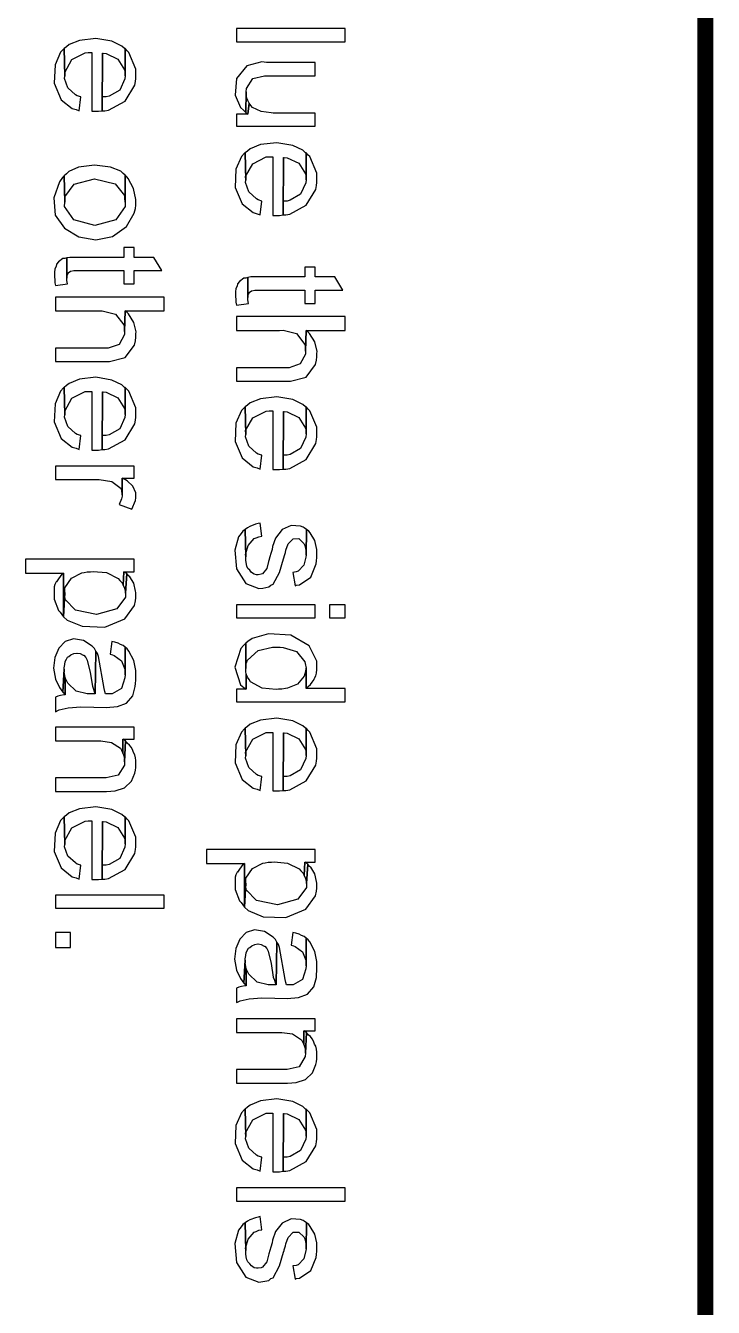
# Model space of a CAD drawing. Extents: x 1 to 22.3, y 1.3 to 32.
# Drawn here: x 17.488 to 18.485, y 3.117 to 4.974 of the extents above; entities that cross this region are included whole.
import ezdxf

# ---------------------------------------------------------------- set-up
doc = ezdxf.new("R2010")
doc.units = 0
doc.layers.get('0').update_dxf_attribs({"linetype": 'CONTINUOUS'})

msp = doc.modelspace()

# ---------------------------------------------------------------- linework, layer by layer
at = {"color": 0, "const_width": 0.02333}
msp.add_lwpolyline([(18.4733, 7.24442), (18.4733, 1.47526)], dxfattribs=at)
at = {"color": 0}
for points in [[(17.7933, 4.95111), (17.9508, 4.95111), (17.9508, 4.97026), (17.7933, 4.97026), (17.7933, 4.95111)], [(17.5675, 4.8711), (17.5625, 4.87278), (17.5599, 4.87429), (17.5489, 4.88428), (17.5439, 4.89785), (17.5442, 4.9011), (17.5433, 4.94108), (17.5425, 4.94026), (17.5382, 4.93576), (17.5303, 4.91743), (17.529, 4.8909), (17.539, 4.86714), (17.5549, 4.85439), (17.5608, 4.85275), (17.565, 4.85107)], [(17.6317, 4.94108), (17.6308, 4.94108), (17.6272, 4.94467), (17.6126, 4.95171), (17.5894, 4.95562), (17.5658, 4.9529), (17.5507, 4.94689), (17.5467, 4.94358), (17.5433, 4.94108), (17.5442, 4.9011), (17.5442, 4.90192), (17.5442, 4.90668), (17.5544, 4.92518), (17.5739, 4.93494), (17.5783, 4.93528), (17.5833, 4.93528), (17.5833, 4.85026), (17.5933, 4.85026), (17.5983, 4.85107), (17.5992, 4.9344), (17.6, 4.9344), (17.6042, 4.93392), (17.6211, 4.92594), (17.631, 4.91043), (17.6317, 4.90608), (17.6317, 4.90192)], [(17.6475, 4.90192), (17.6475, 4.90278), (17.6475, 4.91157), (17.6371, 4.93539), (17.635, 4.93778), (17.6317, 4.94108), (17.6317, 4.90192), (17.6314, 4.89725), (17.624, 4.88103), (17.6086, 4.87213), (17.6042, 4.8711), (17.5992, 4.8711), (17.5992, 4.9344), (17.5983, 4.85107), (17.6025, 4.85107), (17.6079, 4.85189), (17.6319, 4.86501), (17.6461, 4.88797), (17.6467, 4.89361), (17.6475, 4.89779)], [(17.9075, 4.90192), (17.9075, 4.92111), (17.8367, 4.92111), (17.8299, 4.92204), (17.8083, 4.91624), (17.7932, 4.89763), (17.7915, 4.87349), (17.7992, 4.85596), (17.8033, 4.85194), (17.8067, 4.84858), (17.8075, 4.87858), (17.8079, 4.88357), (17.8168, 4.89789), (17.8339, 4.90186), (17.8383, 4.90192), (17.8442, 4.90192)], [(17.8117, 4.86193), (17.81, 4.8661), (17.8083, 4.86942), (17.8075, 4.87358), (17.8075, 4.87858), (17.8067, 4.84858), (17.81, 4.84608)], [(17.9075, 4.82861), (17.9075, 4.84776), (17.8467, 4.84776), (17.8436, 4.84814), (17.8292, 4.84978), (17.8164, 4.85596), (17.8142, 4.85861), (17.8117, 4.86193), (17.81, 4.84608), (17.7933, 4.84608), (17.7933, 4.82861)], [(17.8942, 4.79025), (17.8933, 4.79025), (17.8897, 4.79383), (17.8751, 4.80089), (17.8519, 4.80479), (17.8283, 4.80208), (17.8132, 4.79606), (17.8092, 4.79275), (17.8058, 4.79025), (17.8067, 4.75028), (17.8067, 4.75108), (17.8065, 4.75586), (17.8169, 4.77436), (17.8364, 4.78413), (17.8408, 4.78444), (17.8458, 4.78444), (17.8458, 4.69943), (17.8558, 4.69943), (17.8608, 4.70025), (17.8617, 4.78358), (17.8625, 4.78358), (17.8668, 4.7831), (17.8838, 4.77512), (17.8935, 4.7596), (17.8942, 4.75526), (17.8942, 4.75108)], [(17.83, 4.72026), (17.825, 4.72194), (17.8224, 4.72342), (17.8114, 4.73346), (17.8064, 4.74701), (17.8067, 4.75028), (17.8058, 4.79025), (17.805, 4.78944), (17.8007, 4.78489), (17.7926, 4.7666), (17.7914, 4.74001), (17.8015, 4.71631), (17.8174, 4.70356), (17.8233, 4.70193), (17.8275, 4.70025)], [(17.91, 4.75108), (17.91, 4.75196), (17.91, 4.76074), (17.8996, 4.78456), (17.8975, 4.78694), (17.8942, 4.79025), (17.8942, 4.75108), (17.8939, 4.74642), (17.8864, 4.73014), (17.871, 4.72131), (17.8667, 4.72026), (17.8617, 4.72026), (17.8617, 4.78358), (17.8608, 4.70025), (17.865, 4.70025), (17.8706, 4.70107), (17.8943, 4.71419), (17.9086, 4.73714), (17.9092, 4.74278), (17.91, 4.7469)], [(17.6475, 4.71858), (17.6475, 4.71946), (17.6475, 4.7225), (17.644, 4.73861), (17.6364, 4.7531), (17.6342, 4.75526), (17.6317, 4.75776), (17.6317, 4.71858), (17.6318, 4.71229), (17.6182, 4.69308), (17.5878, 4.68463), (17.5575, 4.69314), (17.544, 4.71229), (17.5442, 4.71858), (17.5433, 4.75694), (17.5408, 4.75444), (17.5365, 4.74794), (17.5282, 4.72483), (17.5304, 4.69987), (17.5439, 4.68072), (17.5647, 4.66846), (17.5893, 4.66411), (17.6136, 4.66878), (17.634, 4.68354), (17.6451, 4.70264), (17.6467, 4.70942), (17.6475, 4.71442)], [(17.6317, 4.75776), (17.6292, 4.76025), (17.6254, 4.7634), (17.6108, 4.76921), (17.5875, 4.77229), (17.5644, 4.76915), (17.5501, 4.76286), (17.5467, 4.75944), (17.5433, 4.75694), (17.5442, 4.71858), (17.5442, 4.72026), (17.5443, 4.7264), (17.5581, 4.74463), (17.5876, 4.75261), (17.6174, 4.74507), (17.6308, 4.72835), (17.6308, 4.72276), (17.6317, 4.71858)], [(17.685, 4.61942), (17.6733, 4.63861), (17.645, 4.63861), (17.645, 4.65278), (17.63, 4.65278), (17.63, 4.63861), (17.5517, 4.63861), (17.5475, 4.63775), (17.5475, 4.60861), (17.5475, 4.61193), (17.5492, 4.61529), (17.5492, 4.6161), (17.5525, 4.6186), (17.5533, 4.6186), (17.5575, 4.61942), (17.63, 4.61942), (17.63, 4.60026), (17.645, 4.60026), (17.645, 4.61942)], [(17.5483, 4.60026), (17.5475, 4.60525), (17.5475, 4.63775), (17.5442, 4.63693), (17.5417, 4.63693), (17.535, 4.63194), (17.5325, 4.62858), (17.5317, 4.62528), (17.53, 4.6219), (17.5292, 4.61692), (17.5292, 4.61025), (17.53, 4.60612), (17.53, 4.60194), (17.5308, 4.59776)], [(17.8108, 4.57194), (17.81, 4.57693), (17.81, 4.60943), (17.8067, 4.60861), (17.8042, 4.60861), (17.7975, 4.60357), (17.795, 4.60026), (17.7942, 4.59694), (17.7925, 4.59358), (17.7917, 4.5886), (17.7917, 4.58192), (17.7925, 4.57775), (17.7925, 4.57362), (17.7933, 4.56944)], [(17.9475, 4.5911), (17.9358, 4.61025), (17.9075, 4.61025), (17.9075, 4.62446), (17.8925, 4.62446), (17.8925, 4.61025), (17.8142, 4.61025), (17.81, 4.60943), (17.81, 4.58024), (17.81, 4.58361), (17.8117, 4.58692), (17.8117, 4.58778), (17.815, 4.59028), (17.8158, 4.59028), (17.82, 4.5911), (17.8925, 4.5911), (17.8925, 4.57194), (17.9075, 4.57194), (17.9075, 4.5911)], [(17.6883, 4.56108), (17.6883, 4.58111), (17.5308, 4.58111), (17.5308, 4.56108), (17.5933, 4.56108), (17.5983, 4.56131), (17.6181, 4.55653), (17.6299, 4.54064), (17.6308, 4.53526), (17.6308, 4.53108), (17.6317, 4.56108)], [(17.6475, 4.52692), (17.6475, 4.52778), (17.6476, 4.53054), (17.6443, 4.54443), (17.6369, 4.55669), (17.635, 4.5586), (17.6317, 4.56108), (17.6308, 4.53108), (17.631, 4.52669), (17.6232, 4.51258), (17.6074, 4.50706), (17.6033, 4.50694), (17.5308, 4.50694), (17.5308, 4.48774), (17.6033, 4.48774), (17.609, 4.48774), (17.6319, 4.49349), (17.6456, 4.51161), (17.6467, 4.51774), (17.6475, 4.52279)], [(17.9508, 4.53276), (17.9508, 4.55279), (17.7933, 4.55279), (17.7933, 4.53276), (17.8558, 4.53276), (17.8608, 4.53299), (17.8806, 4.52821), (17.8924, 4.51232), (17.8933, 4.50694), (17.8933, 4.50276), (17.8942, 4.53276)], [(17.91, 4.49858), (17.91, 4.4994), (17.9101, 4.50217), (17.9068, 4.51611), (17.8994, 4.52838), (17.8975, 4.53028), (17.8942, 4.53276), (17.8933, 4.50276), (17.8935, 4.49837), (17.8857, 4.48426), (17.8699, 4.47874), (17.8658, 4.47857), (17.7933, 4.47857), (17.7933, 4.45942), (17.8658, 4.45942), (17.8715, 4.45942), (17.8943, 4.46517), (17.9081, 4.48329), (17.9092, 4.48942), (17.91, 4.49442)], [(17.6317, 4.45025), (17.6308, 4.45025), (17.6272, 4.45383), (17.6126, 4.46089), (17.5894, 4.46479), (17.5658, 4.46208), (17.5507, 4.45606), (17.5467, 4.45275), (17.5433, 4.45025), (17.5442, 4.41026), (17.5442, 4.41108), (17.5442, 4.41585), (17.5544, 4.43435), (17.5739, 4.44412), (17.5783, 4.44444), (17.5833, 4.44444), (17.5833, 4.35943), (17.5933, 4.35943), (17.5983, 4.36025), (17.5992, 4.44358), (17.6, 4.44358), (17.6042, 4.44308), (17.6211, 4.43511), (17.631, 4.4196), (17.6317, 4.41525), (17.6317, 4.41108)], [(17.5675, 4.38026), (17.5625, 4.38194), (17.5599, 4.38346), (17.5489, 4.39344), (17.5439, 4.40701), (17.5442, 4.41026), (17.5433, 4.45025), (17.5425, 4.44943), (17.5382, 4.44493), (17.5303, 4.4266), (17.529, 4.40007), (17.539, 4.37631), (17.5549, 4.36356), (17.5608, 4.36193), (17.565, 4.36025)], [(17.6475, 4.41108), (17.6475, 4.41194), (17.6475, 4.42074), (17.6371, 4.44456), (17.635, 4.44694), (17.6317, 4.45025), (17.6317, 4.41108), (17.6314, 4.40642), (17.624, 4.39019), (17.6086, 4.38129), (17.6042, 4.38026), (17.5992, 4.38026), (17.5992, 4.44358), (17.5983, 4.36025), (17.6025, 4.36025), (17.6079, 4.36106), (17.6319, 4.37418), (17.6461, 4.39714), (17.6467, 4.40278), (17.6475, 4.40696)], [(17.83, 4.35194), (17.825, 4.35357), (17.8224, 4.35508), (17.8114, 4.36507), (17.8064, 4.37869), (17.8067, 4.38194), (17.8058, 4.42193), (17.805, 4.42111), (17.8007, 4.41656), (17.7926, 4.39828), (17.7914, 4.37169), (17.8015, 4.34799), (17.8174, 4.33524), (17.8233, 4.33361), (17.8275, 4.33192)], [(17.8942, 4.42193), (17.8933, 4.42193), (17.8897, 4.42551), (17.8751, 4.43257), (17.8519, 4.43647), (17.8283, 4.43375), (17.8132, 4.42774), (17.8092, 4.42443), (17.8058, 4.42193), (17.8067, 4.38194), (17.8067, 4.38276), (17.8065, 4.38753), (17.8169, 4.40603), (17.8364, 4.41575), (17.8408, 4.41607), (17.8458, 4.41607), (17.8458, 4.33111), (17.8558, 4.33111), (17.8608, 4.33192), (17.8617, 4.41525), (17.8625, 4.41525), (17.8668, 4.41476), (17.8838, 4.40679), (17.8935, 4.39128), (17.8942, 4.38693), (17.8942, 4.38276)], [(17.91, 4.38276), (17.91, 4.38357), (17.91, 4.39236), (17.8996, 4.41624), (17.8975, 4.41862), (17.8942, 4.42193), (17.8942, 4.38276), (17.8939, 4.3781), (17.8864, 4.36182), (17.871, 4.35297), (17.8667, 4.35194), (17.8617, 4.35194), (17.8617, 4.41525), (17.8608, 4.33192), (17.865, 4.33192), (17.8706, 4.33274), (17.8943, 4.34586), (17.9086, 4.36882), (17.9092, 4.37446), (17.91, 4.37858)], [(17.645, 4.31858), (17.645, 4.3361), (17.5308, 4.3361), (17.5308, 4.31694), (17.5908, 4.31694), (17.594, 4.31651), (17.6125, 4.31381), (17.626, 4.30354), (17.6267, 4.29943), (17.6275, 4.29443), (17.6275, 4.31858)], [(17.6475, 4.29362), (17.6475, 4.29443), (17.6474, 4.29725), (17.6429, 4.30713), (17.6346, 4.31456), (17.6325, 4.31608), (17.6275, 4.31858), (17.6275, 4.29275), (17.6267, 4.28857), (17.6233, 4.28028), (17.6417, 4.2736), (17.6467, 4.28608), (17.6475, 4.29025)], [(17.895, 4.24442), (17.8917, 4.2469), (17.89, 4.24778), (17.886, 4.24924), (17.8726, 4.25011), (17.8594, 4.24414), (17.8501, 4.23188), (17.8457, 4.21957), (17.845, 4.21528), (17.8433, 4.20942), (17.8417, 4.20443), (17.84, 4.19943), (17.8397, 4.19764), (17.8372, 4.18782), (17.8311, 4.18018), (17.8292, 4.17942), (17.825, 4.1786), (17.8225, 4.1786), (17.8192, 4.17942), (17.815, 4.18192), (17.8125, 4.18528), (17.81, 4.18778), (17.8083, 4.19108), (17.8067, 4.19943), (17.8067, 4.20443), (17.8058, 4.24442), (17.8025, 4.24192), (17.8, 4.23861), (17.7964, 4.23361), (17.7911, 4.21436), (17.7932, 4.18712), (17.8067, 4.16585), (17.8257, 4.15869), (17.8317, 4.15944), (17.84, 4.16108), (17.8433, 4.16357), (17.8463, 4.16499), (17.8558, 4.18197), (17.8615, 4.20171), (17.8625, 4.20443), (17.8625, 4.20524), (17.8642, 4.2111), (17.8647, 4.21425), (17.8683, 4.22336), (17.8753, 4.23096), (17.8838, 4.23118), (17.891, 4.22396), (17.8925, 4.22108), (17.8933, 4.2169), (17.8942, 4.21192), (17.8942, 4.20692)], [(17.83, 4.23443), (17.8275, 4.25358), (17.825, 4.25276), (17.8208, 4.25196), (17.8125, 4.24858), (17.8092, 4.2469), (17.8058, 4.24442), (17.8067, 4.20443), (17.8067, 4.20524), (17.8065, 4.20785), (17.8101, 4.22108), (17.8192, 4.23101), (17.8217, 4.23193), (17.8258, 4.23361)], [(17.91, 4.20861), (17.91, 4.21192), (17.9097, 4.21533), (17.9068, 4.22808), (17.9004, 4.23931), (17.8983, 4.24192), (17.895, 4.24442), (17.8942, 4.20692), (17.894, 4.20432), (17.8908, 4.19249), (17.8826, 4.18381), (17.88, 4.18278), (17.875, 4.18192), (17.8783, 4.16276), (17.88, 4.16357), (17.8847, 4.16417), (17.9013, 4.1754), (17.9089, 4.19428), (17.9092, 4.19862), (17.91, 4.20361)], [(17.645, 4.18278), (17.645, 4.20111), (17.4875, 4.20111), (17.4875, 4.1811), (17.5425, 4.1811), (17.5425, 4.11778), (17.5442, 4.15278), (17.5442, 4.15608), (17.5446, 4.15967), (17.554, 4.17361), (17.5692, 4.18147), (17.5725, 4.18192), (17.5767, 4.18278), (17.5817, 4.18278), (17.5853, 4.18326), (17.6046, 4.18169), (17.6217, 4.17324), (17.6242, 4.17025), (17.6275, 4.16694), (17.6292, 4.16357), (17.63, 4.18278)], [(17.5425, 4.11778), (17.5425, 4.1811), (17.54, 4.17942), (17.5375, 4.17611), (17.535, 4.17275), (17.5325, 4.16862), (17.5317, 4.16862), (17.53, 4.16444), (17.529, 4.16118), (17.529, 4.14339), (17.5353, 4.12706), (17.5375, 4.12446), (17.54, 4.1211)], [(17.6475, 4.15028), (17.6475, 4.15278), (17.6471, 4.15494), (17.6446, 4.16624), (17.6387, 4.17567), (17.6367, 4.17692), (17.6342, 4.18028), (17.6325, 4.15192), (17.6326, 4.14632), (17.6196, 4.12929), (17.5903, 4.1211), (17.56, 4.1275), (17.5449, 4.14296), (17.5442, 4.1486), (17.5442, 4.15278), (17.5425, 4.11778), (17.5478, 4.11279), (17.5694, 4.10394), (17.6022, 4.10275), (17.6312, 4.1149), (17.6456, 4.13417), (17.6467, 4.14111), (17.6475, 4.14529)], [(17.6342, 4.18028), (17.63, 4.18278), (17.6292, 4.16357), (17.6308, 4.15944), (17.6317, 4.15608), (17.6325, 4.15192)], [(17.7933, 4.1161), (17.9075, 4.1161), (17.9075, 4.13525), (17.7933, 4.13525), (17.7933, 4.1161)], [(17.9283, 4.1161), (17.9508, 4.1161), (17.9508, 4.13525), (17.9283, 4.13525), (17.9283, 4.1161)], [(17.91, 4.04525), (17.91, 4.04611), (17.91, 4.05354), (17.8989, 4.07568), (17.8722, 4.09099), (17.8396, 4.09283), (17.8163, 4.08626), (17.81, 4.08192), (17.8067, 4.07943), (17.8067, 4.04275), (17.8067, 4.04693), (17.8075, 4.05024), (17.8092, 4.05479), (17.8247, 4.06885), (17.8456, 4.07374), (17.85, 4.07362), (17.8567, 4.07362), (17.8608, 4.07324), (17.8803, 4.06739), (17.8926, 4.05263), (17.8933, 4.04775), (17.8942, 4.04362), (17.8942, 4.01361), (17.8975, 4.01693), (17.9008, 4.01942), (17.9033, 4.02279), (17.9058, 4.02692), (17.9067, 4.0286), (17.9083, 4.03196), (17.9092, 4.03608), (17.91, 4.04113)], [(17.5892, 4.06776), (17.5875, 4.07194), (17.584, 4.07531), (17.5715, 4.08322), (17.5571, 4.08594), (17.5449, 4.08171), (17.5356, 4.07215), (17.5297, 4.05881), (17.5281, 4.04329), (17.531, 4.02713), (17.5365, 4.01531), (17.5392, 4.01193), (17.5417, 4.00857), (17.5433, 4.04194), (17.5433, 4.04362), (17.5442, 4.04861), (17.545, 4.05279), (17.5467, 4.0561), (17.5483, 4.0594), (17.55, 4.06028), (17.5533, 4.06278), (17.5575, 4.06446), (17.5617, 4.06526), (17.5625, 4.06526), (17.5667, 4.06446), (17.5708, 4.0619), (17.5717, 4.0619), (17.575, 4.0586), (17.5769, 4.05507), (17.581, 4.03717), (17.5843, 4.01731), (17.5858, 4.01275), (17.5867, 4.00944), (17.5883, 4.00608)], [(17.6475, 4.03108), (17.6475, 4.03608), (17.6472, 4.03971), (17.6443, 4.05458), (17.6374, 4.06814), (17.635, 4.07107), (17.6317, 4.07362), (17.6317, 4.03358), (17.6314, 4.0294), (17.6268, 4.01367), (17.6131, 4.00618), (17.6083, 4.00608), (17.6033, 4.00608), (17.6025, 4.00944), (17.6013, 4.01383), (17.5931, 4.06022), (17.5917, 4.06446), (17.5892, 4.06776), (17.5883, 4.00608), (17.5808, 4.00608), (17.5767, 4.00613), (17.5606, 4.00988), (17.5488, 4.02138), (17.5467, 4.02528), (17.545, 4.0294), (17.545, 4.00444), (17.5433, 4.00444), (17.5383, 4.00358), (17.5342, 4.00276), (17.5308, 4.00108), (17.5308, 3.98025), (17.5325, 3.98112), (17.5364, 3.98296), (17.549, 3.98594), (17.5674, 3.98719), (17.5862, 3.98665), (17.6044, 3.98617), (17.6208, 3.98757), (17.634, 3.99268), (17.6431, 4.00325), (17.6465, 4.01665), (17.6467, 4.02111), (17.6475, 4.0261)], [(17.6317, 4.07362), (17.6292, 4.07611), (17.625, 4.07775), (17.6217, 4.07943), (17.6167, 4.08111), (17.6125, 4.08192), (17.61, 4.06358), (17.6133, 4.06278), (17.6161, 4.06164), (17.6265, 4.05371), (17.6315, 4.04172), (17.6317, 4.03857), (17.6317, 4.03358)], [(17.8075, 4.03444), (17.8067, 4.03857), (17.8067, 4.07943), (17.8033, 4.07611), (17.7996, 4.07178), (17.7907, 4.04492), (17.7993, 4.0191), (17.8042, 4.01525), (17.8075, 4.01275)], [(17.545, 4.0294), (17.5442, 4.03276), (17.5433, 4.03776), (17.5433, 4.04194), (17.5417, 4.00857), (17.545, 4.00444)], [(17.9508, 3.99442), (17.9508, 4.01361), (17.8942, 4.01361), (17.8942, 4.04362), (17.8933, 4.03944), (17.8925, 4.03526), (17.8915, 4.0319), (17.8818, 4.02018), (17.8675, 4.01421), (17.8642, 4.01361), (17.8592, 4.01275), (17.8542, 4.01275), (17.851, 4.01243), (17.8308, 4.01432), (17.8136, 4.0236), (17.8117, 4.02692), (17.8092, 4.03028), (17.8075, 4.03444), (17.8075, 4.01275), (17.7933, 4.01275), (17.7933, 3.99442)], [(17.645, 3.94026), (17.645, 3.95774), (17.5308, 3.95774), (17.5308, 3.93778), (17.5933, 3.93778), (17.5964, 3.93793), (17.6121, 3.9356), (17.625, 3.92731), (17.6267, 3.92443), (17.6283, 3.92025), (17.6283, 3.94026)], [(17.8942, 3.95611), (17.8933, 3.95611), (17.8897, 3.95969), (17.8751, 3.96674), (17.8519, 3.97065), (17.8283, 3.96793), (17.8132, 3.96192), (17.8092, 3.95861), (17.8058, 3.95611), (17.8067, 3.91607), (17.8067, 3.91694), (17.8065, 3.92171), (17.8169, 3.94021), (17.8364, 3.94993), (17.8408, 3.95025), (17.8458, 3.95025), (17.8458, 3.86529), (17.8558, 3.86529), (17.8608, 3.8661), (17.8617, 3.94943), (17.8625, 3.94943), (17.8668, 3.94894), (17.8838, 3.94097), (17.8935, 3.9254), (17.8942, 3.92111), (17.8942, 3.91694)], [(17.6325, 3.93778), (17.6283, 3.94026), (17.6283, 3.92025), (17.63, 3.91613), (17.6308, 3.91194), (17.6308, 3.90776)], [(17.83, 3.88612), (17.825, 3.88775), (17.8224, 3.88926), (17.8114, 3.89925), (17.8064, 3.91287), (17.8067, 3.91613), (17.8058, 3.95611), (17.805, 3.95524), (17.8007, 3.95074), (17.7926, 3.9324), (17.7914, 3.90587), (17.8015, 3.88217), (17.8174, 3.86942), (17.8233, 3.86778), (17.8275, 3.8661)], [(17.91, 3.91694), (17.91, 3.91775), (17.91, 3.92654), (17.8996, 3.95036), (17.8975, 3.95275), (17.8942, 3.95611), (17.8942, 3.91694), (17.8939, 3.91228), (17.8864, 3.896), (17.871, 3.88715), (17.8667, 3.88612), (17.8617, 3.88612), (17.8617, 3.94943), (17.8608, 3.8661), (17.865, 3.8661), (17.8706, 3.86692), (17.8943, 3.88004), (17.9086, 3.90294), (17.9092, 3.90858), (17.91, 3.91276)], [(17.6475, 3.9036), (17.6475, 3.90944), (17.6467, 3.91357), (17.6458, 3.91775), (17.6442, 3.92111), (17.6425, 3.92524), (17.6408, 3.9286), (17.6383, 3.93192), (17.635, 3.9344), (17.6325, 3.93778), (17.6308, 3.90776), (17.6307, 3.90283), (17.6217, 3.88824), (17.6044, 3.88417), (17.6, 3.88444), (17.5308, 3.88444), (17.5308, 3.86442), (17.6008, 3.86442), (17.605, 3.86442), (17.6172, 3.86546), (17.6311, 3.86985), (17.6413, 3.87929), (17.6461, 3.89122), (17.6467, 3.89529), (17.6475, 3.89942)], [(17.5675, 3.75776), (17.5625, 3.75944), (17.5599, 3.76096), (17.5489, 3.77094), (17.5439, 3.7845), (17.5442, 3.78776), (17.5433, 3.82775), (17.5425, 3.82693), (17.5382, 3.82243), (17.5303, 3.8041), (17.529, 3.77756), (17.539, 3.75385), (17.5549, 3.74104), (17.5608, 3.73942), (17.565, 3.73774)], [(17.6317, 3.82775), (17.6308, 3.82775), (17.6272, 3.83132), (17.6126, 3.83838), (17.5894, 3.84229), (17.5658, 3.83957), (17.5507, 3.83356), (17.5467, 3.83024), (17.5433, 3.82775), (17.5442, 3.78776), (17.5442, 3.78857), (17.5442, 3.79335), (17.5544, 3.81185), (17.5739, 3.82161), (17.5783, 3.82194), (17.5833, 3.82194), (17.5833, 3.73693), (17.5933, 3.73693), (17.5983, 3.73774), (17.5992, 3.82107), (17.6, 3.82107), (17.6042, 3.82058), (17.6211, 3.81261), (17.631, 3.7971), (17.6317, 3.79275), (17.6317, 3.78857)], [(17.6475, 3.78857), (17.6475, 3.78944), (17.6475, 3.79824), (17.6371, 3.82206), (17.635, 3.82443), (17.6317, 3.82775), (17.6317, 3.78857), (17.6314, 3.7839), (17.624, 3.76768), (17.6086, 3.75879), (17.6042, 3.75776), (17.5992, 3.75776), (17.5992, 3.82107), (17.5983, 3.73774), (17.6025, 3.73774), (17.6079, 3.73856), (17.6319, 3.75168), (17.6461, 3.77463), (17.6467, 3.78028), (17.6475, 3.78444)], [(17.9075, 3.76193), (17.9075, 3.78028), (17.75, 3.78028), (17.75, 3.76025), (17.805, 3.76025), (17.805, 3.69694), (17.8067, 3.73193), (17.8067, 3.73525), (17.8071, 3.73882), (17.8165, 3.75276), (17.8317, 3.76064), (17.835, 3.76112), (17.8392, 3.76193), (17.8442, 3.76193), (17.8479, 3.76243), (17.8671, 3.76085), (17.8842, 3.75239), (17.8867, 3.7494), (17.89, 3.7461), (17.8917, 3.74278), (17.8925, 3.76193)], [(17.805, 3.69694), (17.805, 3.76025), (17.8025, 3.75857), (17.8, 3.75526), (17.7975, 3.75196), (17.795, 3.74778), (17.7942, 3.74778), (17.7925, 3.7436), (17.7915, 3.74035), (17.7914, 3.72254), (17.7978, 3.70622), (17.8, 3.70361), (17.8025, 3.70025)], [(17.91, 3.72944), (17.91, 3.73193), (17.9096, 3.7341), (17.9071, 3.74539), (17.9013, 3.75483), (17.8992, 3.75608), (17.8967, 3.75944), (17.895, 3.73112), (17.8951, 3.72553), (17.8821, 3.7085), (17.8528, 3.70025), (17.8225, 3.70665), (17.8074, 3.72211), (17.8067, 3.72775), (17.8067, 3.73193), (17.805, 3.69694), (17.8103, 3.69194), (17.8319, 3.68311), (17.8647, 3.68192), (17.8937, 3.69407), (17.9081, 3.71332), (17.9092, 3.72026), (17.91, 3.72444)], [(17.8967, 3.75944), (17.8925, 3.76193), (17.8917, 3.74278), (17.8933, 3.73861), (17.8942, 3.73525), (17.895, 3.73112)], [(17.5308, 3.69526), (17.6883, 3.69526), (17.6883, 3.71442), (17.5308, 3.71442), (17.5308, 3.69526)], [(17.5308, 3.63861), (17.5525, 3.63861), (17.5525, 3.66026), (17.5308, 3.66026), (17.5308, 3.63861)], [(17.8517, 3.64611), (17.85, 3.65028), (17.8465, 3.65365), (17.834, 3.66151), (17.8196, 3.66428), (17.8074, 3.66004), (17.7981, 3.6505), (17.7922, 3.63715), (17.7906, 3.62164), (17.7935, 3.60547), (17.799, 3.59364), (17.8017, 3.59028), (17.8042, 3.58692), (17.8058, 3.62028), (17.8058, 3.6219), (17.8067, 3.62696), (17.8075, 3.63108), (17.8108, 3.63775), (17.8125, 3.63861), (17.8158, 3.64111), (17.82, 3.64274), (17.8242, 3.64361), (17.825, 3.64361), (17.8292, 3.64274), (17.8333, 3.64025), (17.8342, 3.64025), (17.8375, 3.63693), (17.8394, 3.6334), (17.8435, 3.6155), (17.8467, 3.5956), (17.8483, 3.5911), (17.8492, 3.58778), (17.8508, 3.58442)], [(17.8942, 3.65192), (17.8917, 3.6544), (17.8875, 3.65608), (17.8842, 3.65776), (17.8792, 3.65944), (17.875, 3.66026), (17.8725, 3.64193), (17.8758, 3.64111), (17.8786, 3.63997), (17.889, 3.63206), (17.894, 3.62007), (17.8942, 3.61692), (17.8942, 3.61193)], [(17.91, 3.60943), (17.91, 3.61442), (17.9097, 3.61806), (17.9068, 3.63292), (17.8999, 3.64649), (17.8975, 3.64942), (17.8942, 3.65192), (17.8942, 3.61193), (17.8939, 3.60775), (17.8893, 3.59201), (17.8756, 3.58453), (17.8708, 3.58442), (17.8658, 3.58442), (17.865, 3.58778), (17.8639, 3.59218), (17.8556, 3.63851), (17.8542, 3.64274), (17.8517, 3.64611), (17.8508, 3.58442), (17.8433, 3.58442), (17.8392, 3.58447), (17.8232, 3.58822), (17.8113, 3.59967), (17.8092, 3.60357), (17.8075, 3.60775), (17.8075, 3.58274), (17.8058, 3.58274), (17.8008, 3.58192), (17.7967, 3.58111), (17.7933, 3.57943), (17.7933, 3.5586), (17.795, 3.5594), (17.7989, 3.56125), (17.8115, 3.56424), (17.8299, 3.56549), (17.8487, 3.565), (17.8669, 3.56451), (17.8833, 3.56592), (17.8965, 3.57101), (17.9057, 3.5816), (17.9092, 3.595), (17.9092, 3.59944), (17.91, 3.60444)], [(17.8075, 3.60775), (17.8067, 3.61111), (17.8058, 3.6161), (17.8058, 3.62028), (17.8042, 3.58692), (17.8075, 3.58279)], [(17.9075, 3.51774), (17.9075, 3.53526), (17.7933, 3.53526), (17.7933, 3.51525), (17.8558, 3.51525), (17.8589, 3.51546), (17.8746, 3.51313), (17.8875, 3.50483), (17.8892, 3.50196), (17.8908, 3.49778), (17.8908, 3.51774)], [(17.91, 3.48113), (17.91, 3.48693), (17.9092, 3.4911), (17.9083, 3.49528), (17.9067, 3.49858), (17.905, 3.50276), (17.9033, 3.50608), (17.9008, 3.50944), (17.8975, 3.51193), (17.895, 3.51525), (17.8933, 3.48525), (17.8931, 3.48031), (17.8842, 3.46571), (17.8669, 3.46164), (17.8625, 3.46192), (17.7933, 3.46192), (17.7933, 3.44194), (17.8633, 3.44194), (17.8675, 3.44189), (17.8797, 3.44293), (17.8936, 3.44732), (17.9037, 3.45676), (17.9086, 3.46869), (17.9092, 3.47276), (17.91, 3.47694)], [(17.895, 3.51525), (17.8908, 3.51774), (17.8908, 3.49778), (17.8925, 3.4936), (17.8933, 3.48942), (17.8933, 3.48525)], [(17.8942, 3.4044), (17.8933, 3.4044), (17.8897, 3.40804), (17.8751, 3.4151), (17.8519, 3.41894), (17.8283, 3.41624), (17.8132, 3.41021), (17.8092, 3.40696), (17.8058, 3.4044), (17.8067, 3.36442), (17.8067, 3.36529), (17.8065, 3.37007), (17.8169, 3.38857), (17.8364, 3.39828), (17.8408, 3.3986), (17.8458, 3.3986), (17.8458, 3.31358), (17.8558, 3.31358), (17.8608, 3.31446), (17.8617, 3.39779), (17.8625, 3.39779), (17.8668, 3.39729), (17.8838, 3.38932), (17.8935, 3.37375), (17.8942, 3.36942), (17.8942, 3.36529)], [(17.83, 3.33442), (17.825, 3.3361), (17.8224, 3.33763), (17.8114, 3.3476), (17.8064, 3.36117), (17.8067, 3.36442), (17.8058, 3.4044), (17.805, 3.4036), (17.8007, 3.39908), (17.7926, 3.38075), (17.7914, 3.35422), (17.8015, 3.33051), (17.8174, 3.31771), (17.8233, 3.31608), (17.8275, 3.31446)], [(17.91, 3.36529), (17.91, 3.3661), (17.91, 3.37489), (17.8996, 3.39871), (17.8975, 3.4011), (17.8942, 3.4044), (17.8942, 3.36529), (17.8939, 3.36062), (17.8864, 3.34435), (17.871, 3.33544), (17.8667, 3.33442), (17.8617, 3.33442), (17.8617, 3.39779), (17.8608, 3.31446), (17.865, 3.31446), (17.8706, 3.31526), (17.8943, 3.3284), (17.9086, 3.35129), (17.9092, 3.35693), (17.91, 3.36111)], [(17.7933, 3.27111), (17.9508, 3.27111), (17.9508, 3.29025), (17.7933, 3.29025), (17.7933, 3.27111)], [(17.895, 3.23942), (17.8917, 3.24192), (17.89, 3.24278), (17.886, 3.24425), (17.8726, 3.24511), (17.8594, 3.23915), (17.8501, 3.22689), (17.8457, 3.21457), (17.845, 3.21029), (17.8433, 3.20443), (17.8417, 3.19943), (17.84, 3.19444), (17.8397, 3.19265), (17.8372, 3.18283), (17.8311, 3.17518), (17.8292, 3.17443), (17.825, 3.17361), (17.8225, 3.17361), (17.8192, 3.17443), (17.815, 3.17692), (17.8125, 3.18028), (17.81, 3.18278), (17.8083, 3.18608), (17.8075, 3.19026), (17.8067, 3.19444), (17.8067, 3.19943), (17.8058, 3.23942), (17.8025, 3.23693), (17.8, 3.23361), (17.7964, 3.22863), (17.7911, 3.20936), (17.7932, 3.18213), (17.8067, 3.16086), (17.8257, 3.15365), (17.8317, 3.1544), (17.84, 3.15608), (17.8433, 3.15858), (17.8463, 3.16), (17.8558, 3.17697), (17.8615, 3.19672), (17.8625, 3.19943), (17.8625, 3.20025), (17.8642, 3.20611), (17.8647, 3.20925), (17.8683, 3.21838), (17.8753, 3.22597), (17.8838, 3.22618), (17.891, 3.21897), (17.8925, 3.2161), (17.8933, 3.21192), (17.8942, 3.20692), (17.8942, 3.20193)], [(17.83, 3.22944), (17.8275, 3.24858), (17.825, 3.24778), (17.8208, 3.2469), (17.8125, 3.2436), (17.8092, 3.24192), (17.8058, 3.23942), (17.8067, 3.19943), (17.8067, 3.20025), (17.8065, 3.20285), (17.8101, 3.21604), (17.8192, 3.22601), (17.8217, 3.22694), (17.8258, 3.22863)], [(17.91, 3.20361), (17.91, 3.20692), (17.9097, 3.21035), (17.9068, 3.2231), (17.9004, 3.23432), (17.8983, 3.23693), (17.895, 3.23942), (17.8942, 3.20193), (17.894, 3.19933), (17.8908, 3.1875), (17.8826, 3.17882), (17.88, 3.17779), (17.875, 3.17692), (17.8783, 3.15776), (17.88, 3.15858), (17.8847, 3.15918), (17.9013, 3.17042), (17.9089, 3.18924), (17.9092, 3.19358), (17.91, 3.19862)]]:
    msp.add_lwpolyline(points, close=True, dxfattribs=at)

doc.saveas('drawing.dxf')
